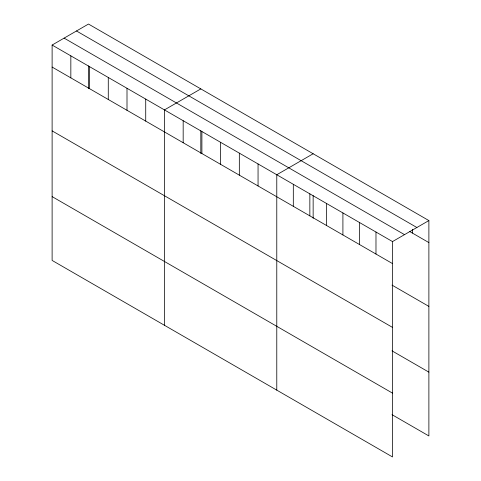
<?xml version="1.0" encoding="UTF-8"?>
<svg xmlns="http://www.w3.org/2000/svg" width="481" height="481" viewBox="0 0 481 481"><rect width="100%" height="100%" fill="white"/><g stroke="black" fill="none" stroke-linecap="round" stroke-linejoin="round"><path stroke-width="0.72" d="M200.817 130.724L200.817 153.457M313.149 195.575L313.149 218.314M52.116 45.046L392.514 241.576L392.514 456.95L52.116 260.425L52.116 45.046L88.486 24.05L428.884 220.575L428.884 435.954L392.003 414.658M200.817 88.907L164.448 109.902L164.448 325.276M313.149 153.758L276.779 174.753L276.779 390.133M392.514 241.576L428.884 220.575M76.485 30.976L416.883 227.507M409.806 231.577L428.884 242.592M64.117 38.119L404.515 234.644M52.116 67.063L392.514 263.594M392.003 285.107L428.884 306.403M52.116 130.874L392.514 327.399M392.003 350.847L428.884 372.144M52.116 196.615L392.514 393.139M412.349 229.377L412.349 233.051M375.98 232.028L375.98 254.046M359.445 222.487L359.445 244.498M342.911 212.939L342.911 234.956M326.383 203.391L326.383 225.409M309.848 193.849L309.848 215.867M293.314 184.301L293.314 206.319M258.056 163.949L258.056 185.967M239.334 153.138L239.334 175.156M220.611 142.328L220.611 164.346M201.894 131.517L201.894 153.535M183.171 120.713L183.171 142.731M145.725 99.092L145.725 121.11M127.002 88.282L127.002 110.299M108.279 77.477L108.279 99.495M89.562 66.667L89.562 88.684M88.486 65.867L88.486 88.606M70.839 55.856L70.839 77.874"/></g></svg>
